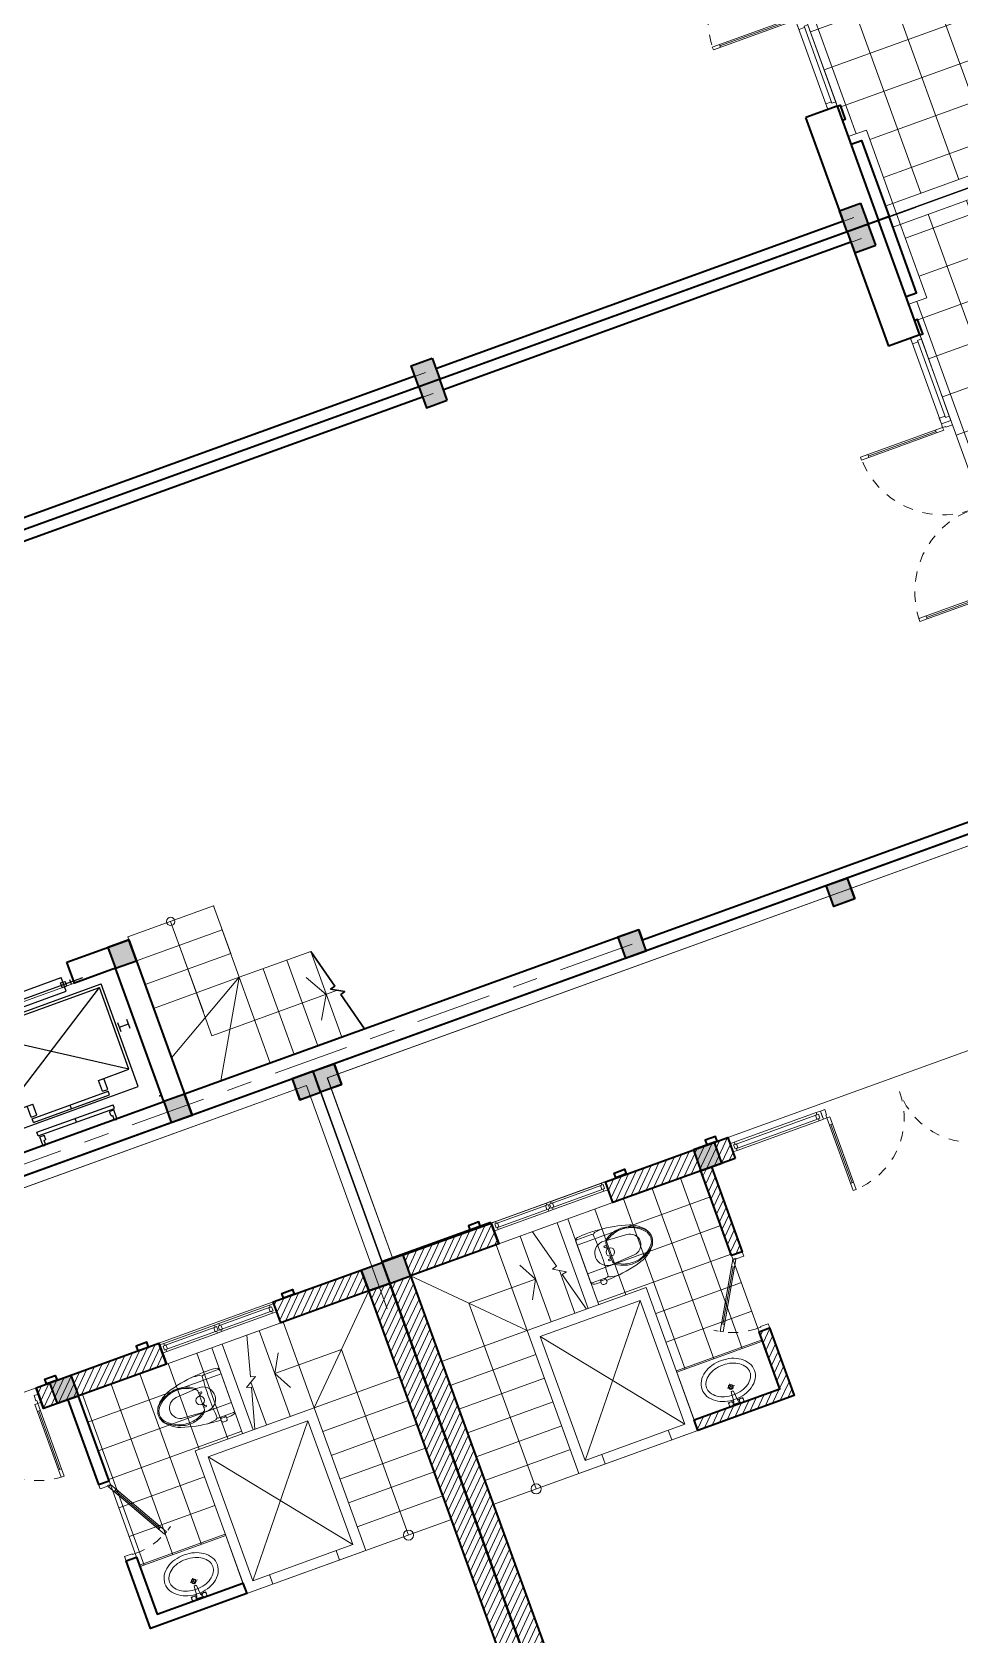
# Model space of a CAD drawing. Header units: millimetres. Extents: x 567980 to 569372, y 2065777 to 2066674.
# Drawn here: x 568719.97 to 568729.14, y 2066246.29 to 2066262.11 of the extents above; entities that cross this region are included whole.
import ezdxf

# ---------------------------------------------------------------- set-up
doc = ezdxf.new("R2010")
doc.units = ezdxf.units.MM
for name, pattern in [('CENTER', [3, 1.5, -0.5, 0.5, -0.5]), ('HIDDEN', [0.75, 0.5, -0.25]), ('HIDDEN2', [0.1875, 0.125, -0.0625])]:
    doc.linetypes.add(name, pattern=pattern)
for name, color, linetype, lineweight in [('A-COT VACH', 2, 'Continuous', 35), ('A-CUA', 25, 'Continuous', 5), ('A-HATCH', 251, 'Continuous', 5), ('A-KY HIEU', 34, 'Continuous', 20), ('A-NET CAT', 214, 'Continuous', 30), ('A-NET MANH', 8, 'Continuous', 9), ('A-NET THAY', 125, 'Continuous', 18), ('A-NOI THAT', 44, 'Continuous', 9), ('A-TRUC', 250, 'CENTER', 5), ('A-TUONG', 255, 'Continuous', 35), ('boDnv', 54, 'Continuous', 25)]:
    doc.layers.add(name, color=color, linetype=linetype, lineweight=lineweight)
for name, color, linetype in [('A-NOITHAT', 252, 'Continuous'), ('ChiaLo', 128, 'CENTER'), ('LoLK', 6, 'Continuous')]:
    doc.layers.add(name, color=color, linetype=linetype)
pattern_1 = [(45.000061, (-261.709484, 750.471243), (-0.039774799, 0.039774714), [])]
pattern_2 = [(45.000061, (-272.24586, 729.718506), (-0.039774799, 0.039774714), [])]

# ---------------------------------------------------------------- blocks, each defined once
blk = doc.blocks.new('NEN')
at = {"layer": 'ChiaLo', "ltscale": 5}
for points in [[(-4.044, -124.065), (33.571, -110.46)], [(-2.003, -129.707), (35.612, -116.102)], [(30.389, -134.004), (25.268, -119.843)]]:
    blk.add_lwpolyline(points, dxfattribs=at)
at = {"layer": 'LoLK'}
for points in [[(33.571, -110.46), (31.53, -104.817), (12.723, -111.62), (14.764, -117.262)], [(35.612, -116.102), (33.571, -110.46), (14.764, -117.262), (16.804, -122.904)], [(38.353, -123.68), (35.612, -116.102), (25.268, -119.843), (30.389, -134.004), (35.731, -130.896)], [(25.268, -119.843), (16.804, -122.904), (22.483, -138.604), (30.389, -134.004)]]:
    blk.add_lwpolyline(points, close=True, dxfattribs=at)
blk = doc.blocks.new('NEN I02')
at = {"layer": 'LoLK'}
for points in [[(-21.332, 40), (-27.332, 40), (-27.332, 20), (-21.332, 20)], [(-15.332, 40), (-21.332, 40), (-21.332, 20), (-15.332, 20)], [(-7.274, 40), (-15.332, 40), (-15.332, 29), (-0.274, 29), (-1.379, 35.081)], [(-15.332, 29), (-15.332, 20), (1.363, 20), (-0.274, 29)]]:
    blk.add_lwpolyline(points, close=True, dxfattribs=at)
blk = doc.blocks.new('cot 220')
at = {"layer": 'A-COT VACH'}
h = blk.add_hatch(color=256, dxfattribs=at)
h.dxf.hatch_style = 1
h.paths.add_polyline_path([(110, 110), (-110, 110), (-110, -110), (110, -110)])
blk.add_lwpolyline([(-110, -110), (110, -110), (110, 110), (-110, 110)], close=True, dxfattribs=at)
blk = doc.blocks.new('C I4')
at = {"layer": 'A-NET THAY'}
for points in [[(0, 3049), (0, 0), (6081, 1106), (11000, 7000), (11000, 15058), (0, 15058), (0, 13058)], [(110, 3049), (110, 132), (6022, 1207), (10890, 7040), (10890, 14948), (110, 14948), (110, 13058)]]:
    blk.add_lwpolyline(points, dxfattribs=at)
at = {"layer": 'A-COT VACH', "xscale": -1}
for p in [(110, 14948), (5500, 14948)]:
    blk.add_blockref('cot 220', p, dxfattribs=at)
blk = doc.blocks.new('TMGT')
at = {"layer": 'A-NET MANH'}
for p, q in [((525, 100), (-525, 1400)), ((525, 1400), (-525, 100)), ((-350, 100), (-350, 0)), ((350, 100), (350, 0))]:
    blk.add_line(p, q, dxfattribs=at)
for points in [[(-625, 0), (625, 0), (625, 1500), (-625, 1500)], [(-525, 100), (525, 100), (525, 1400), (-525, 1400)]]:
    blk.add_lwpolyline(points, close=True, dxfattribs=at)
blk = doc.blocks.new('A$C78CE4EF6')
at = {"linetype": 'Continuous'}
for points in [[(273, 408), (220, 408), (220, 428), (220, 448), (290, 448), (360, 448), (360, 428), (360, 408), (308, 408)], [(323, 438), (258, 438)], [(260, 428), (271, 428)], [(290, 251), (290, 308)], [(320, 428), (310, 428)], [(255, 282), (290, 282), (326, 282)]]:
    blk.add_lwpolyline(points, dxfattribs=at)
for points in [[(40, 215, 0.136399), (60, 141, 0.10697), (119, 79, 0.081394), (196, 43, 0.069468), (290, 30, 0.069468), (384, 43, 0.081394), (461, 79, 0.10697), (520, 141, 0.136399), (540, 215, 0.136399), (520, 289, 0.10697), (461, 351, 0.081394), (384, 387, 0.069468), (290, 400, 0.069468), (196, 387, 0.081394), (119, 351, 0.10697), (60, 289, 0.136399)], [(83, 215, 0.136399), (97, 164, 0.10697), (144, 114, 0.081394), (208, 84, 0.069468), (290, 73, 0.069468), (372, 84, 0.081394), (436, 114, 0.10697), (483, 164, 0.136399), (497, 215, 0.136399), (483, 266, 0.10697), (436, 316, 0.081394), (372, 346, 0.069468), (290, 357, 0.069468), (208, 346, 0.081394), (144, 316, 0.10697), (97, 266, 0.136399)]]:
    blk.add_lwpolyline(points, format="xyb", close=True, dxfattribs=at)
blk.add_lwpolyline([(258, 418), (267, 418, -0.385832), (272, 413), (279, 326, 0.270314), (302, 326), (309, 413, -0.385832), (314, 418), (323, 418)], format="xyb", dxfattribs=at)
for centre, radius in [((240, 428), 20), ((340, 428), 20), ((290, 282), 21.6), ((290, 282), 17.2)]:
    blk.add_circle(centre, radius, dxfattribs=at)
blk = doc.blocks.new('xi')
for p, q in [((31751, -119432), (31751, -119586)), ((31977, -119418), (31763, -119418)), ((31977, -119418), (32191, -119418)), ((32202, -119432), (32202, -119586)), ((32234, -119513), (32202, -119517)), ((32215, -119526), (32202, -119526)), ((32215, -119563), (32202, -119563)), ((32234, -119573), (32202, -119569)), ((32215, -119516), (32215, -119571)), ((32256, -119534), (32256, -119553)), ((31855, -119684), (31870, -119914)), ((31858, -119700), (31867, -119700)), ((31879, -119691), (32075, -119691)), ((31900, -119663), (31900, -119691)), ((31902, -119661), (31912, -119661)), ((31914, -119663), (31914, -119691)), ((31914, -119678), (31927, -119678)), ((31929, -119680), (31929, -119691)), ((32025, -119680), (32025, -119691)), ((32040, -119678), (32027, -119678)), ((32040, -119663), (32040, -119691)), ((32052, -119661), (32042, -119661)), ((32054, -119663), (32054, -119691)), ((32098, -119684), (32083, -119914)), ((32096, -119700), (32087, -119700))]:
    blk.add_line(p, q)
blk.add_circle((31977, -119703), 42.5)
for points in [[(31726, -119541), (31726, -119510), (31728, -119478), (31732, -119447)], [(31732, -119447), (31733, -119431), (31746, -119418), (31763, -119418)], [(31751, -119432), (31751, -119424), (31758, -119418), (31766, -119418)], [(32187, -119418), (32195, -119418), (32202, -119424), (32202, -119432)], [(32191, -119418), (32207, -119418), (32220, -119431), (32221, -119447)], [(32221, -119447), (32224, -119469), (32226, -119492), (32226, -119514)], [(31732, -119673), (31727, -119629), (31725, -119585), (31726, -119541)], [(31735, -119709), (31735, -119679), (31738, -119650), (31744, -119622)], [(31744, -119622), (31747, -119614), (31752, -119607), (31758, -119601)], [(31758, -119601), (31754, -119597), (31751, -119592), (31751, -119586)], [(31977, -119611), (31904, -119610), (31831, -119607), (31758, -119601)], [(32195, -119601), (32122, -119607), (32050, -119610), (31977, -119611)], [(32202, -119586), (32202, -119592), (32199, -119597), (32195, -119601)], [(32195, -119601), (32201, -119607), (32206, -119614), (32209, -119622)], [(32209, -119622), (32215, -119650), (32218, -119679), (32218, -119709)], [(32228, -119573), (32227, -119606), (32225, -119639), (32221, -119673)], [(31790, -119971), (31759, -119874), (31740, -119774), (31732, -119673)], [(31801, -119805), (31810, -119769), (31827, -119734), (31850, -119704)], [(31805, -119851), (31807, -119829), (31812, -119808), (31820, -119788)], [(31820, -119788), (31832, -119754), (31849, -119723), (31871, -119695)], [(31850, -119704), (31852, -119701), (31854, -119700), (31858, -119700)], [(31871, -119695), (31873, -119692), (31875, -119691), (31879, -119691)], [(31900, -119663), (31900, -119662), (31901, -119661), (31902, -119661)], [(31912, -119661), (31913, -119661), (31914, -119662), (31914, -119663)], [(31927, -119678), (31928, -119678), (31929, -119679), (31929, -119680)], [(32025, -119680), (32025, -119679), (32026, -119678), (32027, -119678)], [(32040, -119663), (32040, -119662), (32041, -119661), (32042, -119661)], [(32052, -119661), (32053, -119661), (32054, -119662), (32054, -119663)], [(32075, -119691), (32078, -119691), (32081, -119692), (32083, -119695)], [(32083, -119695), (32104, -119723), (32122, -119754), (32134, -119788)], [(32096, -119700), (32099, -119700), (32102, -119701), (32104, -119704)], [(32104, -119704), (32127, -119734), (32143, -119769), (32152, -119805)], [(32134, -119788), (32141, -119808), (32146, -119829), (32148, -119851)], [(32221, -119673), (32214, -119774), (32194, -119874), (32163, -119971)], [(31797, -119926), (31789, -119886), (31790, -119845), (31801, -119805)], [(31899, -120097), (31831, -120035), (31796, -119943), (31805, -119851)], [(31882, -120098), (31839, -120049), (31809, -119990), (31797, -119926)], [(31977, -120018), (31919, -120018), (31872, -119972), (31870, -119914)], [(32083, -119914), (32082, -119972), (32034, -120018), (31977, -120018)], [(32148, -119851), (32158, -119943), (32123, -120035), (32054, -120097)], [(32157, -119926), (32144, -119990), (32115, -120049), (32071, -120098)], [(32152, -119805), (32163, -119845), (32165, -119886), (32157, -119926)], [(31803, -120001), (31798, -119992), (31793, -119981), (31790, -119971)], [(31868, -120091), (31842, -120065), (31820, -120035), (31803, -120001)], [(31977, -120138), (31936, -120138), (31896, -120121), (31868, -120091)], [(32054, -120097), (32010, -120138), (31943, -120138), (31899, -120097)], [(32085, -120091), (32057, -120121), (32018, -120138), (31977, -120138)], [(32151, -120001), (32134, -120035), (32112, -120065), (32085, -120091)], [(32163, -119971), (32160, -119981), (32156, -119992), (32151, -120001)]]:
    blk.add_open_spline(points, degree=3)
for points in [[(31855, -119684), (31847, -119617), (31896, -119556), (31963, -119549), (31968, -119548), (31972, -119548), (31977, -119548)], [(31977, -119548), (32044, -119548), (32099, -119603), (32099, -119670), (32099, -119675), (32099, -119679), (32098, -119684)], [(32234, -119513), (32245, -119512), (32256, -119521), (32256, -119533), (32256, -119534), (32256, -119534), (32256, -119534)], [(32256, -119553), (32256, -119564), (32246, -119574), (32234, -119574), (32234, -119574), (32234, -119574), (32234, -119573)], [(32071, -120098), (32024, -120150), (31944, -120154), (31892, -120107), (31888, -120104), (31885, -120101), (31882, -120098)]]:
    blk.add_open_spline(points, degree=3, knots=[0, 0, 0, 0, 1, 1, 1, 2, 2, 2, 2])
blk = doc.blocks.new('*U378')
blk.add_line((-147, -33), (-811, -416))
for points in [[(-1067, 147), (-1007, 147), (-1007, 40), (-1017, 40), (-1017, 0), (-1067, 0)], [(-50, 0), (-887, -483), (-907, -449), (-70, 35)], [(0, 147), (-60, 147), (-60, 40), (-50, 40), (-50, 0), (0, 0)], [(-137, -50), (-157, -15), (-821, -399), (-801, -433)]]:
    blk.add_lwpolyline(points, close=True)
at = {"linetype": 'HIDDEN'}
blk.add_arc((-50, 0), 967, 180, 215.0495, dxfattribs=at)
blk = doc.blocks.new('*U375')
for p, q in [((90, -100), (50, -100)), ((70, -100), (70, -917)), ((2043, -100), (2083, -100)), ((2063, -100), (2063, -917)), ((90, -917), (50, -917)), ((2043, -917), (2083, -917))]:
    blk.add_line(p, q)
for points in [[(0, 113), (60, 113), (60, 40), (50, 40), (50, 0), (0, 0)], [(50, 0), (90, 0), (90, -1017), (50, -1017)], [(2083, 0), (2043, 0), (2043, -1017), (2083, -1017)], [(2133, 113), (2073, 113), (2073, 40), (2083, 40), (2083, 0), (2133, 0)]]:
    blk.add_lwpolyline(points, close=True)
at = {"linetype": 'HIDDEN2'}
for centre, start, end in [((50, 0), 270, 0), ((2083, 0), 180, 270)]:
    blk.add_arc(centre, 1017, start, end, dxfattribs=at)
blk = doc.blocks.new('*U368')
at = {"layer": 'A-CUA', "color": 32}
for points in [[(60, -40), (45, -40), (45, -18), (0, -18), (0, -40), (0, -40), (0, -82), (0, -82), (0, -103), (45, -103), (45, -82), (60, -82)], [(30, -82), (60, -82), (60, -40), (30, -40)], [(890, -40), (905, -40), (905, -18), (950, -18), (950, -40), (950, -40), (950, -82), (950, -82), (950, -103), (905, -103), (905, -82), (890, -82)], [(920, -82), (890, -82), (890, -40), (920, -40)]]:
    blk.add_lwpolyline(points, close=True, dxfattribs=at)
at = {"layer": 'A-CUA', "color": 37, "lineweight": -2}
for points in [[(45, -18), (905, -18), (905, -40), (45, -40)], [(45, -82), (905, -82), (905, -103), (45, -103)]]:
    blk.add_lwpolyline(points, close=True, dxfattribs=at)
blk = doc.blocks.new('*U403')
at = {"layer": 'A-CUA', "color": 32}
for points in [[(60, -40), (45, -40), (45, -18), (0, -18), (0, -40), (0, -40), (0, -82), (0, -82), (0, -103), (45, -103), (45, -82), (60, -82)], [(30, -82), (60, -82), (60, -40), (30, -40)], [(593, -82), (563, -82), (563, -40), (593, -40)], [(623, -82), (607, -82), (607, -40), (623, -40), (623, -18), (577, -18), (577, -40), (593, -40), (593, -82), (577, -82), (577, -103), (623, -103)], [(607, -82), (637, -82), (637, -40), (607, -40)], [(1140, -40), (1155, -40), (1155, -18), (1200, -18), (1200, -40), (1200, -40), (1200, -82), (1200, -82), (1200, -103), (1155, -103), (1155, -82), (1140, -82)], [(1170, -82), (1140, -82), (1140, -40), (1170, -40)]]:
    blk.add_lwpolyline(points, close=True, dxfattribs=at)
at = {"layer": 'A-CUA', "color": 37, "lineweight": -2}
for points in [[(45, -18), (577, -18), (577, -40), (45, -40)], [(45, -82), (577, -82), (577, -103), (45, -103)], [(1155, -18), (623, -18), (623, -40), (1155, -40)], [(1155, -82), (623, -82), (623, -103), (1155, -103)]]:
    blk.add_lwpolyline(points, close=True, dxfattribs=at)
blk = doc.blocks.new('*U408')
at = {"layer": 'A-CUA', "color": 32}
for points in [[(60, -40), (45, -40), (45, -18), (0, -18), (0, -40), (0, -40), (0, -82), (0, -82), (0, -103), (45, -103), (45, -82), (60, -82)], [(30, -82), (60, -82), (60, -40), (30, -40)], [(592, -82), (562, -82), (562, -40), (592, -40)], [(622, -82), (607, -82), (607, -40), (622, -40), (622, -18), (577, -18), (577, -40), (592, -40), (592, -82), (577, -82), (577, -103), (622, -103)], [(607, -82), (637, -82), (637, -40), (607, -40)], [(1140, -40), (1155, -40), (1155, -18), (1200, -18), (1200, -40), (1200, -40), (1200, -82), (1200, -82), (1200, -103), (1155, -103), (1155, -82), (1140, -82)], [(1170, -82), (1140, -82), (1140, -40), (1170, -40)]]:
    blk.add_lwpolyline(points, close=True, dxfattribs=at)
at = {"layer": 'A-CUA', "color": 37, "lineweight": -2}
for points in [[(45, -18), (577, -18), (577, -40), (45, -40)], [(45, -82), (577, -82), (577, -103), (45, -103)], [(1155, -18), (622, -18), (622, -40), (1155, -40)], [(1155, -82), (622, -82), (622, -103), (1155, -103)]]:
    blk.add_lwpolyline(points, close=True, dxfattribs=at)
blk = doc.blocks.new('cum t1 dh i')
at = {"layer": 'A-HATCH'}
h = blk.add_hatch(dxfattribs=at)
h.set_pattern_fill('ANSI31', color=256, scale=0.45, angle=0.0001)
h.set_pattern_definition(pattern_2)
h.paths.add_polyline_path([(25.365, -2.007), (26.655, -2.007), (26.655, -2.227), (25.365, -2.227)])
h = blk.add_hatch(dxfattribs=at)
h.set_pattern_fill('ANSI31', color=256, scale=0.45, angle=0.0001)
h.set_pattern_definition(pattern_2)
h.paths.add_polyline_path([(27.855, -2.007), (28.78, -2.007), (28.78, -2.227), (27.855, -2.227)])
h = blk.add_hatch(dxfattribs=at)
h.set_pattern_fill('ANSI31', color=256, scale=0.45, angle=0.0001)
h.set_pattern_definition(pattern_1)
h.paths.add_polyline_path([(29.22, -2.007), (30.145, -2.007), (30.145, -2.227), (29.22, -2.227)])
h = blk.add_hatch(dxfattribs=at)
h.set_pattern_fill('ANSI31', color=256, scale=0.45, angle=0.0001)
h.set_pattern_definition(pattern_1)
h.paths.add_polyline_path([(32.63, -2.227), (31.345, -2.227), (31.345, -2.007), (32.63, -2.007)])
at = {"layer": 'A-HATCH', "ltscale": 100, "transparency": 33554687}
h = blk.add_hatch(dxfattribs=at)
h.set_pattern_fill('_USER', color=256, scale=0.3, angle=0.0001, double=1, pattern_type=0)
h.set_pattern_definition([(6.1e-05, (-5224.63137, -202.76835), (-3.2e-07, 0.3), []), (90.000061, (-5224.63137, -202.76835), (-0.3, -3.2e-07), [])])
h.paths.add_polyline_path([(26.63, -4.017), (25.73, -4.017), (25.73, -3.117), (25.73, -2.227), (26.655, -2.227), (27.13, -2.227), (27.13, -3.127), (26.63, -3.127)])
at = {"layer": 'A-HATCH'}
h = blk.add_hatch(dxfattribs=at)
h.set_pattern_fill('ANSI31', color=256, scale=0.45, angle=0.0001)
h.set_pattern_definition(pattern_2)
h.paths.add_polyline_path([(28.78, -2.227), (29, -2.227), (29, -6.507), (28.78, -6.507)])
h = blk.add_hatch(dxfattribs=at)
h.set_pattern_fill('ANSI31', color=256, scale=0.45, angle=0.0001)
h.set_pattern_definition(pattern_1)
h.paths.add_polyline_path([(29, -2.227), (29.22, -2.227), (29.22, -6.507), (29, -6.507)])
at = {"layer": 'A-HATCH', "ltscale": 100, "transparency": 33554687}
h = blk.add_hatch(dxfattribs=at)
h.set_pattern_fill('_USER', color=256, scale=0.3, angle=0.0001, double=1, pattern_type=0)
h.set_pattern_definition([(6.1e-05, (-5262.1497, -202.7684), (-3.2e-07, 0.3), []), (90.000061, (-5262.1497, -202.7684), (-0.3, -3.2e-07), [])])
h.paths.add_polyline_path([(31.37, -4.017), (32.27, -4.017), (32.27, -3.117), (32.27, -2.227), (31.345, -2.227), (30.87, -2.227), (30.87, -3.127), (31.37, -3.127)])
at = {"layer": 'A-HATCH'}
h = blk.add_hatch(dxfattribs=at)
h.set_pattern_fill('ANSI31', color=256, scale=0.45, angle=0.0001)
h.set_pattern_definition(pattern_1)
h.paths.add_polyline_path([(32.27, -3.117), (32.27, -2.227), (32.38, -2.227), (32.38, -3.117)])
h = blk.add_hatch(dxfattribs=at)
h.set_pattern_fill('ANSI31', color=256, scale=0.45, angle=0.0001)
h.set_pattern_definition(pattern_1)
h.paths.add_polyline_path([(32.38, -3.917), (32.38, -4.627), (31.37, -4.627), (31.37, -4.517), (32.27, -4.517), (32.27, -3.917)])
at = {"layer": 'A-KY HIEU'}
for points in [[(27.501, -2.227), (27.393, -2.628), (27.441, -2.641), (27.319, -2.712), (27.367, -2.725), (27.259, -3.127)], [(30.499, -2.227), (30.607, -2.628), (30.559, -2.641), (30.681, -2.712), (30.633, -2.725), (30.741, -3.127)], [(27.73, -2.495), (27.63, -2.677), (27.73, -2.859)], [(30.27, -2.495), (30.37, -2.677), (30.27, -2.859)], [(27.63, -2.677), (28.33, -2.677), (28.33, -4.627)], [(30.37, -2.677), (29.67, -2.677), (29.67, -4.627)]]:
    blk.add_lwpolyline(points, dxfattribs=at)
for centre in [(28.33, -4.627), (29.67, -4.627)]:
    blk.add_circle(centre, 0.05, dxfattribs=at)
at = {"layer": 'A-NET THAY'}
for p, q in [((22.815, -2.007), (25.365, -2.007)), ((32.63, -2.007), (36.13, -2.007)), ((27.13, -3.127), (27.13, -2.227)), ((27.24, -3.127), (27.24, -2.227)), ((27.63, -3.127), (27.63, -2.227)), ((27.88, -3.127), (27.88, -2.227)), ((27.88, -3.127), (28.78, -2.227)), ((30.12, -3.127), (29.22, -2.227)), ((30.12, -3.127), (30.12, -2.227)), ((30.37, -3.127), (30.37, -2.227)), ((30.76, -3.127), (30.76, -2.227)), ((30.87, -3.127), (30.87, -2.227)), ((27.38, -3.127), (27.38, -2.677)), ((30.62, -3.127), (30.62, -2.677)), ((25.73, -3.917), (25.73, -3.117)), ((26.63, -3.127), (27.88, -3.127)), ((26.63, -4.627), (26.63, -3.127)), ((27.88, -3.127), (27.88, -4.627)), ((27.88, -3.127), (28.78, -3.127)), ((30.12, -3.127), (29.22, -3.127)), ((31.37, -3.127), (30.12, -3.127)), ((30.12, -3.127), (30.12, -4.627)), ((31.37, -4.627), (31.37, -3.127)), ((32.27, -3.917), (32.27, -3.117)), ((27.88, -3.377), (28.78, -3.377)), ((30.12, -3.377), (29.22, -3.377)), ((27.88, -3.627), (28.78, -3.627)), ((30.12, -3.627), (29.22, -3.627)), ((27.88, -3.877), (28.78, -3.877)), ((30.12, -3.877), (29.22, -3.877)), ((27.88, -4.127), (28.78, -4.127)), ((30.12, -4.127), (29.22, -4.127)), ((27.88, -4.377), (28.78, -4.377)), ((30.12, -4.377), (29.22, -4.377)), ((26.63, -4.627), (28.78, -4.627)), ((31.37, -4.627), (29.22, -4.627))]:
    blk.add_line(p, q, dxfattribs=at)
for points in [[(29, -2.453), (29, 0), (20, 0), (20, -16.695), (29, -15.058), (29, -12.009)], [(28.89, -2.453), (28.89, -0.11), (20.11, -0.11), (20.11, -16.563), (28.89, -14.967), (28.9, -12.027)]]:
    blk.add_lwpolyline(points, dxfattribs=at)
for points in [[(27.855, -2.227), (26.655, -2.227), (26.655, -2.007), (27.855, -2.007)], [(30.145, -2.227), (31.345, -2.227), (31.345, -2.007), (30.145, -2.007)]]:
    blk.add_lwpolyline(points, close=True, dxfattribs=at)
at = {"layer": 'A-NOI THAT'}
for points in [[(26.63, -4.517), (26.63, -4.017), (25.73, -4.017), (25.73, -4.517)], [(31.37, -4.517), (31.37, -4.017), (32.27, -4.017), (32.27, -4.517)]]:
    blk.add_lwpolyline(points, close=True, dxfattribs=at)
at = {"layer": 'A-TUONG'}
for p, q in [((26.655, -2.227), (26.655, -2.007)), ((27.855, -2.227), (27.855, -2.007)), ((30.145, -2.227), (30.145, -2.007))]:
    blk.add_line(p, q, dxfattribs=at)
for points in [[(25.365, -2.007), (25.365, -2.227)], [(28.78, -2.227), (27.855, -2.227)]]:
    blk.add_lwpolyline(points, dxfattribs=at)
for points in [[(25.365, -2.007), (26.655, -2.007), (26.655, -2.227), (25.365, -2.227)], [(25.475, -2.007), (25.475, -1.957), (25.585, -1.957), (25.585, -2.007)], [(26.545, -2.007), (26.545, -1.957), (26.435, -1.957), (26.435, -2.007)], [(27.855, -2.007), (28.78, -2.007), (28.78, -2.227), (27.855, -2.227)], [(27.965, -2.007), (27.965, -1.957), (28.075, -1.957), (28.075, -2.007)], [(29.22, -2.007), (30.145, -2.007), (30.145, -2.227), (29.22, -2.227)], [(30.035, -2.006), (30.035, -1.956), (29.925, -1.956), (29.925, -2.006)], [(32.63, -2.227), (31.345, -2.227), (31.345, -2.007), (32.63, -2.007)], [(31.455, -2.006), (31.455, -1.956), (31.565, -1.956), (31.565, -2.006)], [(32.52, -2.007), (32.52, -1.957), (32.41, -1.957), (32.41, -2.007)], [(25.73, -3.117), (25.73, -2.227), (25.62, -2.227), (25.62, -3.117)], [(28.78, -2.227), (29, -2.227), (29, -6.507), (28.78, -6.507)], [(29, -2.227), (29.22, -2.227), (29.22, -6.507), (29, -6.507)], [(32.27, -3.117), (32.27, -2.227), (32.38, -2.227), (32.38, -3.117)], [(25.73, -3.917), (25.73, -4.517), (26.63, -4.517), (26.63, -4.627), (25.62, -4.627), (25.62, -3.917)], [(32.38, -3.917), (32.38, -4.627), (31.37, -4.627), (31.37, -4.517), (32.27, -4.517), (32.27, -3.917)]]:
    blk.add_lwpolyline(points, close=True, dxfattribs=at)
at = {"layer": 'A-TUONG', "elevation": 0}
blk.add_lwpolyline([(30.145, -2), (29, -2), (29, -12.009)], dxfattribs=at)
at = {"layer": 'A-COT VACH', "xscale": 0.001, "yscale": 0.001, "zscale": 0.001}
blk.add_blockref('cot 220', (28.89, -0.11), dxfattribs=at)
at = {"layer": 'A-COT VACH', "yscale": 0.001, "zscale": 0.001, "rotation": 6.109128234503596e-05}
for p, xscale in [((25.62, -2.117), -0.001), ((28.89, -2.117), -0.001), ((29.11, -2.117), 0.001), ((32.38, -2.117), 0.001)]:
    blk.add_blockref('cot 220', p, dxfattribs=dict(at, xscale=xscale))
at = {"layer": 'A-CUA', "xscale": 0.001, "yscale": 0.001, "zscale": 0.001}
for name, p, rotation in [('*U408', (26.655, -2.007), 6.109128234503596e-05), ('*U403', (31.345, -2.109), 180.0000610912823), ('*U368', (32.63, -2.056), 6.109128234503596e-05)]:
    blk.add_blockref(name, p, dxfattribs=dict(at, rotation=rotation))
at = {"layer": 'A-CUA', "extrusion": (0, 0, -1)}
for name, p, xscale, yscale, zscale, rotation in [('*U375', (-25.365, -2.159), 0.0007500000000000003, 0.0007500000000000003, -0.0007500000000000002, 359.9999389087176), ('*U375', (-35.18, -2.159), 0.0007500000000000003, 0.0007500000000000003, -0.0007500000000000002, 359.9999389087176), ('*U378', (-25.73, -3.117), -0.0007500000000000003, 0.0007500000000000003, -0.0007500000000000003, 269.9999389087176), ('*U378', (-32.27, -3.117), 0.0007500000000000006, 0.0007500000000000006, -0.0007500000000000002, 89.99993890871768)]:
    blk.add_blockref(name, p, dxfattribs=dict(at, xscale=xscale, yscale=yscale, zscale=zscale, rotation=rotation))
at = {"layer": 'A-NET THAY', "xscale": 0.001, "yscale": 0.001, "zscale": 0.001}
blk.add_blockref('C I4', (29, -15.058), dxfattribs=at)
at = {"layer": 'A-NOI THAT'}
for name, p, xscale, yscale, zscale, rotation in [('xi', (146.548, 29.3), 0.001, 0.001, 0.001, 270.0000610912823), ('xi', (-88.548, 29.3), -0.001, 0.001, 0.001, 90.00006109128235), ('A$C78CE4EF6', (25.86, -4.024), -0.0011, 0.0011, 0.0011, 180.0000610912823), ('A$C78CE4EF6', (32.14, -4.024), 0.0011, 0.0011, 0.0011, 180.0000610912823)]:
    blk.add_blockref(name, p, dxfattribs=dict(at, xscale=xscale, yscale=yscale, zscale=zscale, rotation=rotation))
at = {"layer": 'A-TUONG', "yscale": 0.001, "zscale": 0.001, "rotation": 6.109128234503596e-05}
for p, xscale in [((27.255, -4.627), -0.001), ((30.745, -4.627), 0.001)]:
    blk.add_blockref('TMGT', p, dxfattribs=dict(at, xscale=xscale))
blk = doc.blocks.new('AP11B2')
at = {"layer": 'A-NOITHAT'}
for p, q in [((360, 1492), (-360, 1492)), ((-360, 1342), (-360, 1492)), ((360, 1342), (360, 1492)), ((558, 1417), (-568, 1417)), ((-435, 1392), (-435, 1442)), ((-385, 1392), (-385, 1442)), ((-335, 1442), (-385, 1442)), ((-335, 1392), (-385, 1392)), ((360, 1342), (-360, 1342)), ((-335, 1392), (-335, 1442)), ((385, 1442), (335, 1442)), ((335, 1392), (335, 1442)), ((385, 1392), (335, 1392)), ((385, 1392), (385, 1442)), ((435, 1392), (435, 1442)), ((-725, 166), (-725, 1292)), ((725, 1292), (-725, 1292)), ((-695, 366), (-695, 1262)), ((695, 1262), (-695, 1262)), ((695, 366), (-695, 1262)), ((-695, 366), (695, 1262)), ((695, 366), (695, 1262)), ((725, 166), (725, 1292)), ((-850, 757), (-850, 857)), ((-750, 757), (-750, 857)), ((750, 757), (750, 857)), ((850, 757), (850, 857)), ((-750, 807), (-850, 807)), ((750, 807), (850, 807)), ((-360, 366), (-695, 366)), ((-420, 246), (-420, 366)), ((-360, 246), (-360, 366)), ((695, 366), (360, 366)), ((360, 246), (360, 366)), ((420, 246), (420, 366)), ((725, 166), (-725, 166)), ((-360, 246), (-420, 246)), ((417, 226), (-417, 226)), ((-417, 186), (-417, 226)), ((417, 186), (-417, 186)), ((0, 186), (0, 226)), ((420, 246), (360, 246)), ((417, 186), (417, 226)), ((417, 79), (-417, 79)), ((-417, 39), (-417, 79)), ((417, 39), (-417, 39)), ((-407, -67), (-407, 25)), ((-367, 25), (-407, 25)), ((-357, -15), (-357, 15)), ((0, 39), (0, 79)), ((357, -15), (357, 15)), ((407, 25), (367, 25)), ((407, -67), (407, 25)), ((417, 39), (417, 79)), ((-387, -77), (-397, -77)), ((-377, -67), (-377, -25)), ((-367, -25), (-377, -25)), ((377, -25), (367, -25)), ((377, -67), (377, -25)), ((397, -77), (387, -77))]:
    blk.add_line(p, q, dxfattribs=at)
for centre, start, end in [((-367, 15), 0, 90), ((367, 15), 90, 180), ((-397, -67), 180, 270), ((-387, -67), 270, 0), ((-367, -15), 270, 0), ((367, -15), 180, 270), ((387, -67), 180, 270), ((397, -67), 270, 0)]:
    blk.add_arc(centre, 10, start, end, dxfattribs=at)
for p in [(-900, 0), (900, 0)]:
    blk.add_point(p, dxfattribs=at)
blk = doc.blocks.new('cot gia md a1')
at = {"layer": 'A-NET THAY'}
blk.add_lwpolyline([(880, 0), (880, -190), (0, -190), (0, -110)], dxfattribs=at)
at = {"layer": 'A-TUONG'}
blk.add_lwpolyline([(800, 0), (800, -110), (0, -110), (0, 0)], dxfattribs=at)
blk = doc.blocks.new('phao cua chinh mb a1')
at = {"layer": 'A-TUONG'}
blk.add_lwpolyline([(0, 0), (0, -30), (-150, -30), (-150, 0)], dxfattribs=at)
blk = doc.blocks.new('*U304')
for p, q in [((90, 1450), (50, 1450)), ((70, 100), (70, 1450)), ((3110, 1450), (3150, 1450)), ((3130, 100), (3130, 1450)), ((90, 100), (50, 100)), ((3110, 100), (3150, 100))]:
    blk.add_line(p, q)
for points in [[(50, 0), (90, 0), (90, 1550), (50, 1550)], [(3150, 0), (3110, 0), (3110, 1550), (3150, 1550)], [(0, -133), (60, -133), (60, -40), (50, -40), (50, 0), (0, 0)], [(3200, -133), (3140, -133), (3140, -40), (3150, -40), (3150, 0), (3200, 0)]]:
    blk.add_lwpolyline(points, close=True)
at = {"linetype": 'HIDDEN2'}
for centre, start, end in [((50, 0), 0, 90), ((3150, 0), 90, 180)]:
    blk.add_arc(centre, 1550, start, end, dxfattribs=at)
blk = doc.blocks.new('*U305')
for p, q in [((90, -100), (50, -100)), ((70, -100), (70, -1050)), ((2310, -100), (2350, -100)), ((2330, -100), (2330, -1050)), ((90, -1050), (50, -1050)), ((2310, -1050), (2350, -1050))]:
    blk.add_line(p, q)
for points in [[(0, 133), (60, 133), (60, 40), (50, 40), (50, 0), (0, 0)], [(2400, 133), (2340, 133), (2340, 40), (2350, 40), (2350, 0), (2400, 0)], [(50, 0), (90, 0), (90, -1150), (50, -1150)], [(2350, 0), (2310, 0), (2310, -1150), (2350, -1150)]]:
    blk.add_lwpolyline(points, close=True)
at = {"linetype": 'HIDDEN2'}
for centre, start, end in [((50, 0), 270, 0), ((2350, 0), 180, 270)]:
    blk.add_arc(centre, 1150, start, end, dxfattribs=at)
blk = doc.blocks.new('*U303')
at = {"ltscale": 10}
for p, q in [((900, 0), (0, 0)), ((855, -60), (45, -60)), ((855, -100), (45, -100))]:
    blk.add_line(p, q, dxfattribs=at)
for points in [[(0, -100), (45, -100), (45, -60), (60, -60), (60, 0), (0, 0)], [(900, -100), (855, -100), (855, -60), (840, -60), (840, 0), (900, 0)]]:
    blk.add_lwpolyline(points, close=True, dxfattribs=at)
blk = doc.blocks.new('MBT1 A1')
at = {"layer": 'A-HATCH'}
h = blk.add_hatch(dxfattribs=at)
h.set_pattern_fill('SQRTMPLT', color=256, scale=0.4, pattern_type=2)
h.set_pattern_definition([(6e-15, (-410.51707, -66.48982), (-3e-17, 0.4), []), (90, (-410.51707, -66.48982), (-0.4, 0), [])])
h.paths.add_polyline_path([(5.89, -17.3), (5.12, -17.3), (5.12, -17.11), (4.95, -17.11), (4.95, -17.14), (4.8, -17.14), (4.8, -17.11), (1.2, -17.11), (1.2, -17.14), (1.05, -17.14), (1.05, -17.11), (0.88, -17.11), (0.88, -17.3), (0.11, -17.3), (0.11, -19.33), (3.1, -19.33), (3.1, -19.78), (3.1, -19.89), (5.5, -19.89), (5.5, -19.78), (5.89, -19.78)])
at = {"layer": 'A-NET CAT'}
blk.add_lwpolyline([(1.12, -9.38), (0.717, -9.488), (0.704, -9.439), (0.633, -9.562), (0.62, -9.514), (0.22, -9.621)], dxfattribs=at)
at = {"layer": 'A-NET THAY', "ltscale": 100}
for p, q in [((1.62, -7.08), (1.62, -6.18)), ((1.12, -8.63), (0.601, -7.73)), ((1.12, -8.63), (1.12, -7.73)), ((1.37, -8.63), (1.37, -7.73)), ((1.62, -8.63), (1.62, -7.73)), ((1.12, -8.63), (0.22, -8.11)), ((1.12, -8.63), (0.22, -8.63)), ((1.12, -8.63), (1.12, -9.38)), ((1.62, -8.63), (1.12, -8.63)), ((1.87, -8.63), (1.37, -8.63)), ((1.12, -8.88), (0.22, -8.88)), ((1.12, -9.13), (0.22, -9.13)), ((1.12, -9.38), (0.22, -9.38))]:
    blk.add_line(p, q, dxfattribs=at)
at = {"layer": 'A-NET THAY', "color": 251, "ltscale": 10}
for p, q in [((1.62, -8.18), (0.67, -8.18)), ((0.67, -9.498), (0.67, -8.18)), ((1.87, -8.18), (0.92, -8.18))]:
    blk.add_line(p, q, dxfattribs=at)
at = {"layer": 'A-NET THAY'}
blk.add_line((1.2, -17.11), (4.8, -17.11), dxfattribs=at)
at = {"layer": 'A-NET THAY', "ltscale": 100}
blk.add_lwpolyline([(1.87, -8.63), (1.87, -7.73), (1.84, -7.73)], dxfattribs=at)
at = {"layer": 'A-NET THAY', "ltscale": 10}
blk.add_lwpolyline([(0.446, -9.25), (0.67, -9.38), (0.894, -9.25)], dxfattribs=at)
at = {"layer": 'A-NET THAY'}
blk.add_lwpolyline([(6, -19.78), (6, -17.22), (5.89, -17.22), (5.89, -19.78)], close=True, dxfattribs=at)
at = {"layer": 'A-NET THAY', "ltscale": 10}
blk.add_circle((1.87, -8.18), 0.0412, dxfattribs=at)
at = {"layer": 'A-NET THAY', "ltscale": 100}
for p in [(1.37, -8.63), (1.37, -8.63), (1.62, -8.63), (1.62, -8.63), (1.87, -8.63), (1.87, -8.63)]:
    blk.add_point(p, dxfattribs=at)
at = {"layer": 'A-TRUC', "ltscale": 0.5}
for p, q in [((0.11, -16.89), (0.11, -2.11)), ((5.89, -16.89), (5.89, -2.11))]:
    blk.add_line(p, q, dxfattribs=at)
at = {"layer": 'A-TUONG'}
for p, q in [((0, -17.11), (0, -2)), ((6, -17.11), (6, -2)), ((5.89, -12.28), (5.89, -2.22)), ((0.22, -12.5), (0.22, -7.73)), ((0.22, -12.5), (0.11, -12.5)), ((0.11, -16.78), (0.11, -12.5)), ((5.89, -16.78), (5.89, -12.5)), ((5.89, -16.78), (4.8, -16.78)), ((4.8, -17.11), (4.8, -16.78)), ((4.8, -17.11), (6, -17.11))]:
    blk.add_line(p, q, dxfattribs=at)
at = {"layer": 'A-TUONG', "ltscale": 100}
blk.add_lwpolyline([(1.84, -7.08), (1.84, -7.73), (0, -7.73), (0, -5.53), (1.84, -5.53), (1.84, -6.18), (1.62, -6.18), (1.62, -5.75), (0.22, -5.75), (0.22, -7.51), (1.62, -7.51), (1.62, -7.08)], close=True, dxfattribs=at)
at = {"layer": 'A-TUONG'}
blk.add_lwpolyline([(5.78, -12.5), (6, -12.5), (6, -12.28), (5.78, -12.28)], close=True, dxfattribs=at)
at = {"layer": 'A-COT VACH', "xscale": 0.001, "yscale": 0.001, "zscale": 0.001}
for p in [(0.11, -7.62), (1.73, -7.62), (0.11, -12.39), (5.89, -12.39), (5.89, -16.89)]:
    blk.add_blockref('cot 220', p, dxfattribs=at)
at = {"layer": 'A-CUA', "extrusion": (0, 0, -1), "xscale": 0.0007500000000000045, "yscale": 0.0007500000000000045, "zscale": -0.0007500000000000046, "rotation": 179.9999363377021}
blk.add_blockref('*U305', (-2.1, -17.01), dxfattribs=at)
at = {"layer": 'A-CUA', "xscale": -0.001, "yscale": 0.001, "zscale": 0.001, "rotation": 6.366229791333411e-05}
blk.add_blockref('*U303', (4.8, -17.01), dxfattribs=at)
at = {"layer": 'A-CUA', "extrusion": (0, 0, -1), "xscale": -0.0007500000000000044, "yscale": 0.0007500000000000044, "zscale": -0.0007500000000000044}
blk.add_blockref('*U304', (-3.1, -19.78), dxfattribs=at)
at = {"layer": 'A-NET THAY', "xscale": -0.001, "yscale": 0.001, "zscale": 0.001}
for name, p in [('phao cua chinh mb a1', (4.8, -17.11)), ('cot gia md a1', (6, -17.11))]:
    blk.add_blockref(name, p, dxfattribs=at)
at = {"layer": 'A-NOI THAT', "linetype": 'Continuous', "xscale": -0.0009583333333333351, "yscale": 0.0009583333333333351, "zscale": 0.0009583333333333339, "rotation": 270}
blk.add_blockref('AP11B2', (0.286, -6.63), dxfattribs=at)
blk = doc.blocks.new('MBT1 IO2')
at = {"layer": 'LoLK', "xscale": -1, "rotation": 180}
blk.add_blockref('MBT1 A1', (-27.332, 20), dxfattribs=at)
at = {"layer": 'LoLK', "rotation": 180}
blk.add_blockref('MBT1 A1', (-15.332, 20), dxfattribs=at)
at = {"layer": 'LoLK', "rotation": 89.99993890871768}
blk.add_blockref('cum t1 dh i', (-15.332, -0.001), dxfattribs=at)
at = {"layer": 'LoLK'}
blk.add_blockref('NEN I02', (0, 0), dxfattribs=at)
blk = doc.blocks.new('CUM CONG A10.9.9.1.8')
at = {"layer": 'A-NET THAY'}
for points in [[(29, -2.453), (29, 0), (20, 0), (20, -16.695), (29, -15.058), (29, -12.009)], [(28.89, -2.453), (28.89, -0.11), (20.11, -0.11), (20.11, -16.563), (28.89, -14.967), (28.9, -12.027)]]:
    blk.add_lwpolyline(points, dxfattribs=at)
at = {"layer": 'A-COT VACH', "xscale": 0.001, "yscale": 0.001, "zscale": 0.001}
blk.add_blockref('cot 220', (28.89, -0.11), dxfattribs=at)
at = {"layer": 'A-NET THAY', "xscale": 0.001, "yscale": 0.001, "zscale": 0.001}
blk.add_blockref('C I4', (29, -15.058), dxfattribs=at)
blk = doc.blocks.new('MB CONG KHU A')
at = {"layer": 'LoLK', "rotation": 19.88421774950428}
blk.add_blockref('CUM CONG A10.9.9.1.8', (-49.402, 1.343), dxfattribs=at)

msp = doc.modelspace()

# ---------------------------------------------------------------- block references
at = {"layer": 'boDnv'}
msp.add_blockref('NEN', (568697.481, 2066371.697), dxfattribs=at)

# ---------------------------------------------------------------- next in the draw order: block references
at = {"layer": 'LoLK', "rotation": 289.8842788556047}
msp.add_blockref('MBT1 IO2', (568700.692, 2066227.573), dxfattribs=at)

# ---------------------------------------------------------------- next in the draw order: block references
at = {"layer": 'LoLK'}
msp.add_blockref('MB CONG KHU A', (568744.879, 2066240.648), dxfattribs=at)

doc.saveas('drawing.dxf')
